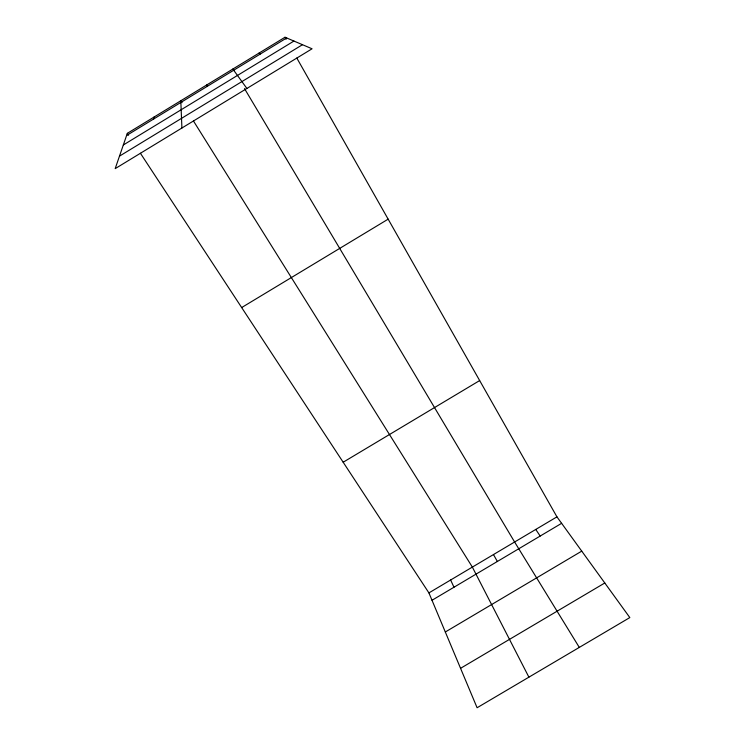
<?xml version="1.0" encoding="UTF-8"?>
<svg xmlns="http://www.w3.org/2000/svg" width="745" height="745" viewBox="0 0 745 745"><rect width="100%" height="100%" fill="white"/><g stroke="black" fill="none" stroke-linecap="round" stroke-linejoin="round"><path stroke-width="1.12" d="M153.712 118.977L154.047 117.049M127.33 133.336L115.177 168.64L312.071 48.788L285.009 37.25L127.33 133.336L128.578 135.236M126.585 135.506L286.676 37.958M123.316 144.986L293.93 41.059M119.479 156.143L302.489 44.7M241.659 307.564L388.154 219.16M343.166 462.226L479.659 380.565M428.915 592.899L556.943 516.862L629.823 617.577L477.098 707.75L428.915 592.899L140.414 153.265M432.007 600.274L561.618 523.325M445.314 631.993L581.743 551.132M460.559 668.321L604.791 582.99M258.906 53.156L260.173 54.106M232.84 69.043L246.893 88.469M535.757 529.444L540.181 536.055M182.013 102.68L180.802 100.752L181.91 128.019M193.458 120.979L472.358 567.094L528.903 677.168M579.303 647.405L514.609 542.006L244.49 88.581M285.009 37.25L286.136 39.234M296.817 58.063L556.943 516.862M493.469 554.559L497.362 561.479M450.623 580.001L453.984 587.228M206.812 84.902L207.278 86.336"/></g></svg>
